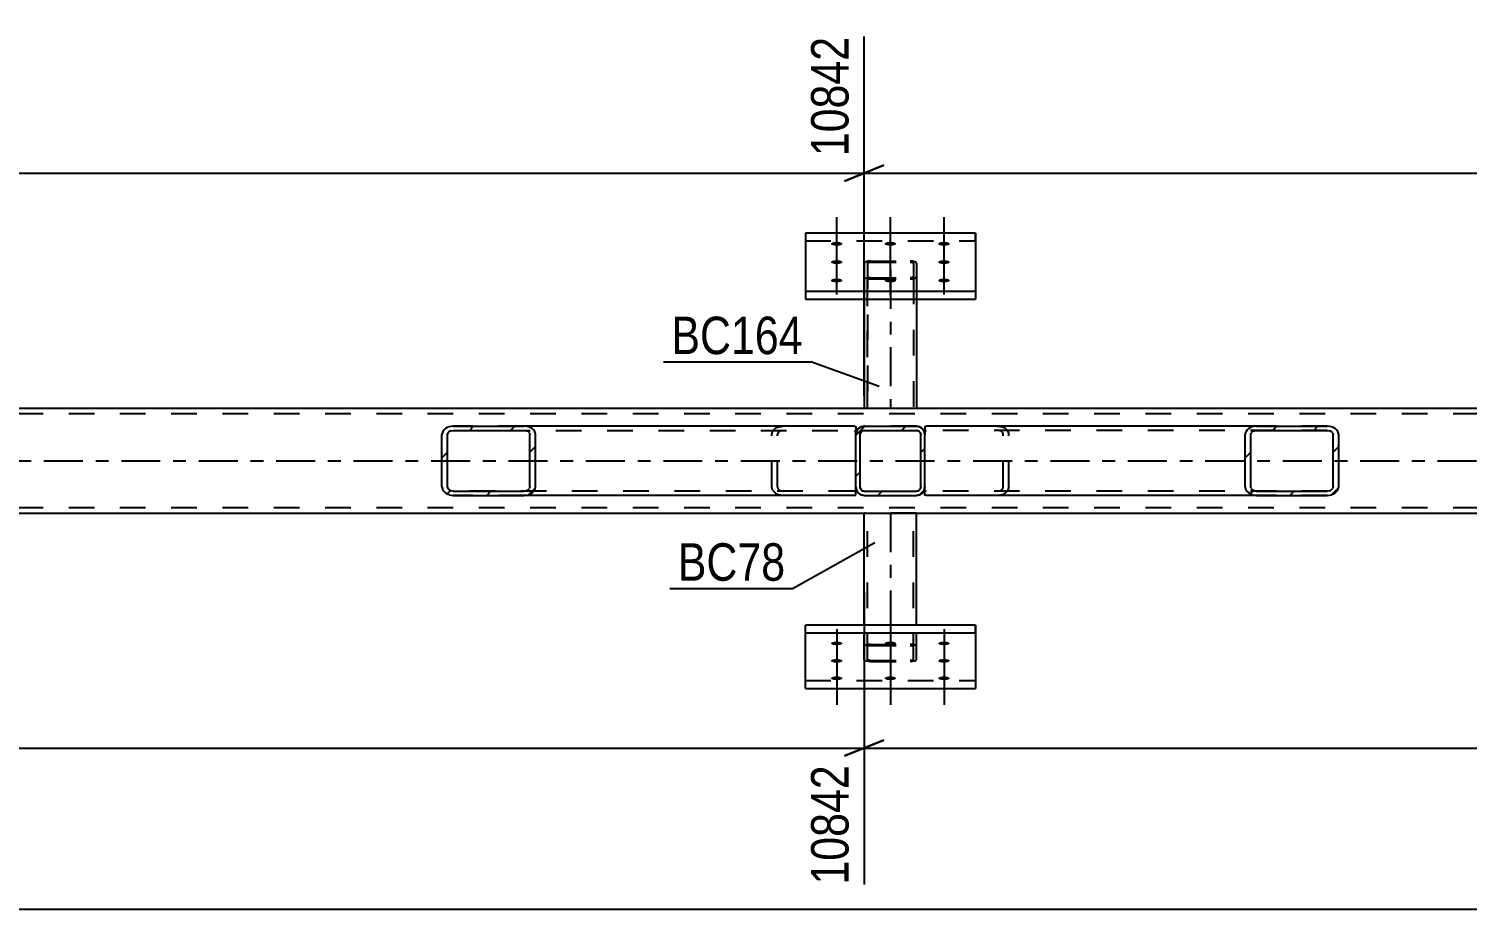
# Model space of a CAD drawing. Header units: millimetres. Extents: x 0 to 841, y 0 to 594.
# Drawn here: x 362.1 to 472, y 179.7 to 247 of the extents above; entities that cross this region are included whole.
import ezdxf

# ---------------------------------------------------------------- set-up
doc = ezdxf.new("R2010")
doc.units = ezdxf.units.MM
doc.linetypes.add('DXK_LINE_DOT2', pattern=[3.9198, 1.9599, -1.9599])
doc.linetypes.add('DXK_LINE_DOT3', pattern=[5.9187, 2.979, -0.9799, 0.9799, -0.9799])
doc.styles.add('Arial Narrow', font='ARIALN.TTF', dxfattribs={"height": 0.2})

# ---------------------------------------------------------------- blocks, each defined once
blk = doc.blocks.new('Part-761549663-2972 - 2948')
at = {"linetype": 'Continuous'}
h = blk.add_hatch(dxfattribs=at)
h.set_pattern_fill('', scale=0.7, style=0, pattern_type=0)
h.set_pattern_definition([(45, (430.1615, 211.3828), (-1.57154, 1.57154), [])])
h.paths.add_polyline_path([(429.92, 211.33), (430.16, 211.38), (430.37, 211.52), (430.51, 211.73), (430.56, 211.97), (430.56, 215.97), (430.51, 216.22), (430.37, 216.43), (430.16, 216.57), (429.92, 216.61), (425.92, 216.61), (425.67, 216.57), (425.46, 216.43), (425.33, 216.22), (425.28, 215.97), (425.28, 211.97), (425.33, 211.73), (425.46, 211.52), (425.67, 211.38), (425.92, 211.33)])
h.paths.add_polyline_path([(425.79, 211.68), (425.69, 211.75), (425.62, 211.85), (425.6, 211.97), (425.6, 215.97), (425.62, 216.1), (425.69, 216.2), (425.79, 216.27), (425.92, 216.29), (429.92, 216.29), (430.04, 216.27), (430.14, 216.2), (430.21, 216.1), (430.24, 215.97), (430.24, 211.97), (430.21, 211.85), (430.14, 211.75), (430.04, 211.68), (429.92, 211.65), (425.92, 211.65)])
at = {"color": 7, "linetype": 'DXK_LINE_DOT2'}
for p, q in [((425.28, 215.97), (425.33, 216.22)), ((425.28, 211.97), (425.28, 215.97)), ((425.62, 216.1), (425.6, 215.97)), ((425.6, 211.97), (425.6, 215.97)), ((425.67, 216.57), (425.92, 216.61)), ((425.92, 216.29), (425.79, 216.27)), ((429.92, 216.61), (425.92, 216.61)), ((425.92, 216.29), (429.92, 216.29)), ((429.92, 216.61), (429.92, 216.61)), ((429.92, 216.61), (430.16, 216.57)), ((430.04, 216.27), (429.92, 216.29)), ((430.24, 215.97), (430.21, 216.1)), ((430.24, 211.97), (430.24, 215.97)), ((430.51, 216.22), (430.56, 215.97)), ((430.56, 211.97), (430.56, 215.97)), ((425.33, 211.73), (425.28, 211.97)), ((425.6, 211.97), (425.62, 211.85)), ((425.92, 211.33), (425.67, 211.38)), ((425.79, 211.68), (425.92, 211.65)), ((425.92, 211.65), (429.92, 211.65)), ((425.92, 211.33), (429.92, 211.33)), ((429.92, 211.65), (430.04, 211.68)), ((430.16, 211.38), (429.92, 211.33)), ((430.21, 211.85), (430.24, 211.97)), ((430.56, 211.97), (430.51, 211.73))]:
    blk.add_line(p, q, dxfattribs=at)
at = {"color": 2, "linetype": 'Continuous'}
for p, q in [((425.33, 216.22), (425.28, 215.97)), ((425.28, 215.97), (425.28, 215.97)), ((425.28, 211.97), (425.28, 215.97)), ((425.6, 215.97), (425.62, 216.1)), ((425.6, 215.97), (425.6, 215.97)), ((425.6, 211.97), (425.6, 215.97)), ((425.92, 216.61), (425.67, 216.57)), ((425.79, 216.27), (425.92, 216.29)), ((425.92, 216.61), (425.92, 216.61)), ((425.92, 216.61), (429.92, 216.61)), ((425.92, 216.29), (425.92, 216.29)), ((425.92, 216.29), (429.92, 216.29)), ((429.92, 216.61), (429.92, 216.61)), ((430.16, 216.57), (429.92, 216.61)), ((429.92, 216.29), (429.92, 216.29)), ((429.92, 216.29), (430.04, 216.27)), ((430.21, 216.1), (430.24, 215.97)), ((430.24, 215.97), (430.24, 215.97)), ((430.24, 211.97), (430.24, 215.97)), ((430.56, 215.97), (430.51, 216.22)), ((430.56, 215.97), (430.56, 215.97)), ((430.56, 211.97), (430.56, 215.97)), ((425.28, 211.97), (425.28, 211.97)), ((425.28, 211.97), (425.33, 211.73)), ((425.6, 211.97), (425.6, 211.97)), ((425.62, 211.85), (425.6, 211.97)), ((425.67, 211.38), (425.92, 211.33)), ((425.92, 211.65), (425.79, 211.68)), ((425.92, 211.65), (425.92, 211.65)), ((425.92, 211.65), (429.92, 211.65)), ((425.92, 211.33), (425.92, 211.33)), ((425.92, 211.33), (429.92, 211.33)), ((430.04, 211.68), (429.92, 211.65)), ((429.92, 211.65), (429.92, 211.65)), ((429.92, 211.33), (430.16, 211.38)), ((429.92, 211.33), (429.92, 211.33)), ((430.24, 211.97), (430.21, 211.85)), ((430.24, 211.97), (430.24, 211.97)), ((430.51, 211.73), (430.56, 211.97)), ((430.56, 211.97), (430.56, 211.97))]:
    blk.add_line(p, q, dxfattribs=at)
at = {"color": 7, "linetype": 'DXK_LINE_DOT2'}
for centre, radius, start, end in [((425.92, 215.97), 0.64, 112.5, 157.5), ((425.92, 215.97), 0.32, 112.5, 157.5), ((429.92, 215.97), 0.32, 22.5, 67.5), ((429.92, 215.97), 0.64, 22.5, 67.5), ((425.92, 211.97), 0.64, 202.5, 247.5), ((425.92, 211.97), 0.32, 202.5, 247.5), ((429.92, 211.97), 0.32, 292.5, 337.5), ((429.92, 211.97), 0.64, 292.5, 337.5)]:
    blk.add_arc(centre, radius, start, end, dxfattribs=at)
at = {"color": 2, "linetype": 'Continuous'}
for centre, radius, start, end in [((425.92, 215.97), 0.64, 112.5, 157.5), ((425.92, 215.97), 0.32, 112.5, 157.5), ((429.92, 215.97), 0.32, 22.5, 67.5), ((429.92, 215.97), 0.64, 22.5, 67.5), ((425.92, 211.97), 0.64, 202.5, 247.5), ((425.92, 211.97), 0.32, 202.5, 247.5), ((429.92, 211.97), 0.32, 292.5, 337.5), ((429.92, 211.97), 0.64, 292.5, 337.5)]:
    blk.add_arc(centre, radius, start, end, dxfattribs=at)
blk = doc.blocks.new('Part-761549663-2970 - 2948')
at = {"color": 2, "linetype": 'Continuous'}
for p, q in [((555.22, 217.97), (67.28, 217.97)), ((67.28, 209.97), (555.22, 209.97))]:
    blk.add_line(p, q, dxfattribs=at)
at = {"color": 7, "linetype": 'DXK_LINE_DOT2'}
for p, q in [((555.22, 217.57), (67.28, 217.57)), ((555.22, 210.37), (67.28, 210.37))]:
    blk.add_line(p, q, dxfattribs=at)
at = {"color": 7, "linetype": 'DXK_LINE_DOT3'}
blk.add_line((67.28, 213.97), (555.22, 213.97), dxfattribs=at)
blk = doc.blocks.new('Bolt-761549663-3035 - 2948')
at = {"linetype": 'Continuous'}
for points in [[(423.82, 200.15), (423.91, 200.15), (423.99, 200.14), (424.07, 200.12), (424.14, 200.1), (424.2, 200.08), (424.23, 200.05), (424.25, 200.02), (424.25, 199.99), (424.23, 199.96), (424.2, 199.94), (424.14, 199.91), (424.07, 199.89), (423.99, 199.88), (423.91, 199.87), (423.82, 199.86), (423.72, 199.87), (423.64, 199.88), (423.56, 199.89), (423.49, 199.91), (423.43, 199.94), (423.4, 199.96), (423.38, 199.99), (423.38, 200.02), (423.4, 200.05), (423.43, 200.08), (423.49, 200.1), (423.56, 200.12), (423.64, 200.14), (423.72, 200.15)], [(427.92, 200.15), (428.01, 200.15), (428.09, 200.14), (428.17, 200.12), (428.24, 200.1), (428.3, 200.08), (428.33, 200.05), (428.35, 200.02), (428.35, 199.99), (428.33, 199.96), (428.3, 199.94), (428.24, 199.91), (428.17, 199.89), (428.09, 199.88), (428.01, 199.87), (427.92, 199.86), (427.82, 199.87), (427.74, 199.88), (427.66, 199.89), (427.59, 199.91), (427.53, 199.94), (427.5, 199.96), (427.48, 199.99), (427.48, 200.02), (427.5, 200.05), (427.53, 200.08), (427.59, 200.1), (427.66, 200.12), (427.74, 200.14), (427.82, 200.15)], [(432.02, 200.15), (432.11, 200.15), (432.19, 200.14), (432.27, 200.12), (432.34, 200.1), (432.4, 200.08), (432.43, 200.05), (432.45, 200.02), (432.45, 199.99), (432.43, 199.96), (432.4, 199.94), (432.34, 199.91), (432.27, 199.89), (432.19, 199.88), (432.11, 199.87), (432.02, 199.86), (431.92, 199.87), (431.84, 199.88), (431.76, 199.89), (431.69, 199.91), (431.63, 199.94), (431.6, 199.96), (431.58, 199.99), (431.58, 200.02), (431.6, 200.05), (431.63, 200.08), (431.69, 200.1), (431.76, 200.12), (431.84, 200.14), (431.92, 200.15)], [(423.82, 198.82), (423.91, 198.81), (423.99, 198.8), (424.07, 198.79), (424.14, 198.77), (424.2, 198.75), (424.23, 198.72), (424.25, 198.69), (424.25, 198.66), (424.23, 198.63), (424.2, 198.6), (424.14, 198.58), (424.07, 198.56), (423.99, 198.54), (423.91, 198.53), (423.82, 198.53), (423.72, 198.53), (423.64, 198.54), (423.56, 198.56), (423.49, 198.58), (423.43, 198.6), (423.4, 198.63), (423.38, 198.66), (423.38, 198.69), (423.4, 198.72), (423.43, 198.75), (423.49, 198.77), (423.56, 198.79), (423.64, 198.8), (423.72, 198.81)], [(432.02, 198.82), (432.11, 198.81), (432.19, 198.8), (432.27, 198.79), (432.34, 198.77), (432.4, 198.75), (432.43, 198.72), (432.45, 198.69), (432.45, 198.66), (432.43, 198.63), (432.4, 198.6), (432.34, 198.58), (432.27, 198.56), (432.19, 198.54), (432.11, 198.53), (432.02, 198.53), (431.92, 198.53), (431.84, 198.54), (431.76, 198.56), (431.69, 198.58), (431.63, 198.6), (431.6, 198.63), (431.58, 198.66), (431.58, 198.69), (431.6, 198.72), (431.63, 198.75), (431.69, 198.77), (431.76, 198.79), (431.84, 198.8), (431.92, 198.81)], [(423.82, 197.48), (423.91, 197.48), (423.99, 197.47), (424.07, 197.45), (424.14, 197.43), (424.2, 197.41), (424.23, 197.38), (424.25, 197.35), (424.25, 197.32), (424.23, 197.29), (424.2, 197.27), (424.14, 197.24), (424.07, 197.22), (423.99, 197.21), (423.91, 197.2), (423.82, 197.2), (423.72, 197.2), (423.64, 197.21), (423.56, 197.22), (423.49, 197.24), (423.43, 197.27), (423.4, 197.29), (423.38, 197.32), (423.38, 197.35), (423.4, 197.38), (423.43, 197.41), (423.49, 197.43), (423.56, 197.45), (423.64, 197.47), (423.72, 197.48)], [(427.92, 197.48), (428.01, 197.48), (428.09, 197.47), (428.17, 197.45), (428.24, 197.43), (428.3, 197.41), (428.33, 197.38), (428.35, 197.35), (428.35, 197.32), (428.33, 197.29), (428.3, 197.27), (428.24, 197.24), (428.17, 197.22), (428.09, 197.21), (428.01, 197.2), (427.92, 197.2), (427.82, 197.2), (427.74, 197.21), (427.66, 197.22), (427.59, 197.24), (427.53, 197.27), (427.5, 197.29), (427.48, 197.32), (427.48, 197.35), (427.5, 197.38), (427.53, 197.41), (427.59, 197.43), (427.66, 197.45), (427.74, 197.47), (427.82, 197.48)], [(432.02, 197.48), (432.11, 197.48), (432.19, 197.47), (432.27, 197.45), (432.34, 197.43), (432.4, 197.41), (432.43, 197.38), (432.45, 197.35), (432.45, 197.32), (432.43, 197.29), (432.4, 197.27), (432.34, 197.24), (432.27, 197.22), (432.19, 197.21), (432.11, 197.2), (432.02, 197.2), (431.92, 197.2), (431.84, 197.21), (431.76, 197.22), (431.69, 197.24), (431.63, 197.27), (431.6, 197.29), (431.58, 197.32), (431.58, 197.35), (431.6, 197.38), (431.63, 197.41), (431.69, 197.43), (431.76, 197.45), (431.84, 197.47), (431.92, 197.48)]]:
    blk.add_hatch(color=1, dxfattribs=at).paths.add_polyline_path(points)
at = {"color": 1, "linetype": 'Continuous'}
for p, q in [((423.82, 201.1), (423.82, 197.97)), ((427.92, 201.1), (427.92, 197.97)), ((432.02, 201.1), (432.02, 197.97)), ((423.82, 199.77), (423.82, 196.63)), ((432.02, 199.77), (432.02, 196.63)), ((423.82, 198.44), (423.82, 195.3)), ((427.92, 198.44), (427.92, 195.3)), ((432.02, 198.44), (432.02, 195.3))]:
    blk.add_line(p, q, dxfattribs=at)
blk = doc.blocks.new('Part-761549663-2981 - 2948')
at = {"color": 2, "linetype": 'Continuous'}
for p, q in [((434.42, 201.39), (421.42, 201.39)), ((421.42, 200.79), (421.42, 201.39)), ((434.42, 201.39), (434.42, 200.79)), ((434.42, 200.79), (421.42, 200.79)), ((421.42, 196.56), (421.42, 200.79)), ((434.42, 200.79), (434.42, 196.56)), ((421.42, 196.56), (434.42, 196.56))]:
    blk.add_line(p, q, dxfattribs=at)
at = {"color": 7, "linetype": 'DXK_LINE_DOT2'}
for p, q in [((421.42, 200.79), (421.42, 201.39)), ((434.42, 200.79), (434.42, 201.39)), ((421.42, 197.16), (434.42, 197.16))]:
    blk.add_line(p, q, dxfattribs=at)
blk = doc.blocks.new('Part-761549663-2986 - 2948')
at = {"color": 7, "linetype": 'DXK_LINE_DOT2'}
for p, q in [((425.95, 229.15), (425.92, 229.09)), ((425.92, 229.09), (425.92, 226.34)), ((426.06, 229.2), (425.95, 229.15)), ((426.21, 229.24), (426.06, 229.2)), ((426.16, 229.09), (426.17, 229.12)), ((426.16, 229.09), (426.16, 217.97)), ((426.17, 229.12), (426.23, 229.14)), ((426.4, 229.25), (426.21, 229.24)), ((426.23, 229.14), (426.3, 229.16)), ((426.3, 229.16), (426.4, 229.17)), ((426.4, 229.25), (429.44, 229.25)), ((426.4, 229.17), (429.44, 229.17)), ((429.62, 229.24), (429.44, 229.25)), ((429.44, 229.17), (429.53, 229.16)), ((429.53, 229.16), (429.61, 229.14)), ((429.61, 229.14), (429.66, 229.12)), ((429.78, 229.2), (429.62, 229.24)), ((429.66, 229.12), (429.68, 229.09)), ((429.68, 229.09), (429.68, 227.91)), ((429.88, 229.15), (429.78, 229.2)), ((429.92, 229.09), (429.88, 229.15)), ((429.92, 229.09), (429.92, 228.05)), ((425.92, 228.05), (425.92, 226.34)), ((425.92, 228.05), (425.95, 227.98)), ((425.95, 227.98), (426.06, 227.93)), ((426.06, 227.93), (426.21, 227.89)), ((426.17, 228.02), (426.16, 228.05)), ((426.16, 217.97), (426.16, 227.91)), ((426.23, 227.99), (426.17, 228.02)), ((426.21, 227.89), (426.4, 227.88)), ((426.3, 227.97), (426.23, 227.99)), ((426.4, 227.96), (426.3, 227.97)), ((426.4, 227.96), (429.44, 227.96)), ((426.4, 227.88), (429.44, 227.88)), ((429.53, 227.97), (429.44, 227.96)), ((429.44, 227.88), (429.62, 227.89)), ((429.61, 227.99), (429.53, 227.97)), ((429.66, 228.02), (429.61, 227.99)), ((429.62, 227.89), (429.78, 227.93)), ((429.68, 228.05), (429.66, 228.02)), ((429.68, 227.91), (429.68, 217.97)), ((429.78, 227.93), (429.88, 227.98)), ((429.88, 227.98), (429.92, 228.05)), ((429.92, 228.05), (429.92, 226.34)), ((429.92, 217.97), (425.92, 217.97))]:
    blk.add_line(p, q, dxfattribs=at)
at = {"color": 7, "linetype": 'DXK_LINE_DOT3'}
blk.add_line((427.92, 228.57), (427.92, 217.97), dxfattribs=at)
at = {"color": 2, "linetype": 'Continuous'}
for p, q in [((425.92, 226.34), (425.92, 217.97)), ((429.92, 226.34), (429.92, 217.97))]:
    blk.add_line(p, q, dxfattribs=at)
blk = doc.blocks.new('Part-761549663-3092 - 2948')
at = {"color": 2, "linetype": 'Continuous'}
for p, q in [((434.42, 231.39), (421.42, 231.39)), ((421.42, 231.39), (421.42, 226.34)), ((434.42, 231.39), (434.42, 226.34)), ((421.42, 226.94), (434.42, 226.94)), ((421.42, 226.34), (434.42, 226.34))]:
    blk.add_line(p, q, dxfattribs=at)
at = {"color": 7, "linetype": 'DXK_LINE_DOT2'}
for p, q in [((421.42, 231.39), (421.42, 230.79)), ((434.42, 230.79), (434.42, 231.39)), ((421.42, 230.79), (434.42, 230.79))]:
    blk.add_line(p, q, dxfattribs=at)
blk = doc.blocks.new('Part-761549663-3074 - 2948')
at = {"linetype": 'Continuous'}
h = blk.add_hatch(dxfattribs=at)
h.set_pattern_fill('', scale=0.7, style=0, pattern_type=0)
h.set_pattern_definition([(45, (400.2601, 211.3828), (-1.57154, 1.57154), [])])
h.paths.add_polyline_path([(399.93, 211.33), (400.26, 211.38), (400.54, 211.52), (400.73, 211.73), (400.8, 211.97), (400.8, 215.97), (400.73, 216.22), (400.54, 216.43), (400.26, 216.57), (399.93, 216.61), (394.51, 216.61), (394.18, 216.57), (393.9, 216.43), (393.71, 216.22), (393.64, 215.97), (393.64, 211.97), (393.71, 211.73), (393.9, 211.52), (394.18, 211.38), (394.51, 211.33)])
h.paths.add_polyline_path([(394.34, 211.68), (394.2, 211.75), (394.11, 211.85), (394.07, 211.97), (394.07, 215.97), (394.11, 216.1), (394.2, 216.2), (394.34, 216.27), (394.51, 216.29), (399.93, 216.29), (400.09, 216.27), (400.23, 216.2), (400.33, 216.1), (400.36, 215.97), (400.36, 211.97), (400.33, 211.85), (400.23, 211.75), (400.09, 211.68), (399.93, 211.65), (394.51, 211.65)])
at = {"color": 2, "linetype": 'Continuous'}
for p, q in [((393.71, 216.22), (393.64, 215.97)), ((393.64, 211.97), (393.64, 215.97)), ((394.07, 215.97), (394.11, 216.1)), ((394.07, 211.97), (394.07, 215.97)), ((394.51, 216.61), (394.18, 216.57)), ((394.34, 216.27), (394.51, 216.29)), ((394.51, 216.61), (399.93, 216.61)), ((394.51, 216.29), (399.93, 216.29)), ((425.14, 216.61), (399.93, 216.61)), ((400.26, 216.57), (399.93, 216.61)), ((399.93, 216.29), (400.09, 216.27)), ((400.33, 216.1), (400.36, 215.97)), ((400.36, 211.97), (400.36, 215.97)), ((400.8, 215.97), (400.73, 216.22)), ((400.8, 211.97), (400.8, 215.97)), ((425.14, 216.61), (425.28, 216.59)), ((425.28, 216.59), (425.28, 216.57)), ((425.28, 216.57), (425.28, 216.43)), ((425.28, 216.43), (425.28, 215.97)), ((393.64, 211.97), (393.71, 211.73)), ((394.11, 211.85), (394.07, 211.97)), ((394.18, 211.38), (394.51, 211.33)), ((394.51, 211.65), (394.34, 211.68)), ((394.51, 211.65), (399.93, 211.65)), ((394.51, 211.33), (399.93, 211.33)), ((400.09, 211.68), (399.93, 211.65)), ((399.93, 211.33), (400.26, 211.38)), ((425.14, 211.33), (399.93, 211.33)), ((400.36, 211.97), (400.33, 211.85)), ((400.73, 211.73), (400.8, 211.97)), ((425.14, 211.33), (425.28, 211.35)), ((425.28, 211.35), (425.28, 211.97))]:
    blk.add_line(p, q, dxfattribs=at)
at = {"color": 7, "linetype": 'DXK_LINE_DOT2'}
for p, q in [((399.93, 216.61), (394.51, 216.61)), ((394.51, 216.29), (425.14, 216.29)), ((418.85, 215.97), (418.92, 216.22)), ((418.85, 211.97), (418.85, 215.97)), ((419.32, 216.1), (419.29, 215.97)), ((419.29, 211.97), (419.29, 215.97)), ((419.39, 216.57), (419.72, 216.61)), ((419.72, 216.29), (419.55, 216.27)), ((425.14, 216.29), (425.28, 216.27)), ((425.28, 216.59), (425.28, 216.59)), ((425.28, 216.43), (425.28, 216.27)), ((425.28, 211.97), (425.28, 216.22)), ((425.14, 211.65), (394.51, 211.65)), ((399.93, 211.33), (394.51, 211.33)), ((418.92, 211.73), (418.85, 211.97)), ((419.29, 211.97), (419.32, 211.85)), ((419.72, 211.33), (419.39, 211.38)), ((419.55, 211.68), (419.72, 211.65)), ((425.14, 211.65), (425.28, 211.67))]:
    blk.add_line(p, q, dxfattribs=at)
at = {"color": 2, "linetype": 'Continuous'}
for centre, radius, start, end in [((394.38, 215.8), 0.792, 104.8339, 148.022), ((394.44, 215.89), 0.396, 104.8339, 148.022), ((399.99, 215.89), 0.396, 31.978, 75.1661), ((400.06, 215.8), 0.792, 31.978, 75.1661), ((394.38, 212.15), 0.792, 211.978, 255.1661), ((394.44, 212.06), 0.396, 211.978, 255.1661), ((399.99, 212.06), 0.396, 284.8339, 328.022), ((400.06, 212.15), 0.792, 284.8339, 328.022)]:
    blk.add_arc(centre, radius, start, end, dxfattribs=at)
at = {"color": 7, "linetype": 'DXK_LINE_DOT2'}
for centre, radius, start, end in [((419.59, 215.8), 0.792, 104.8339, 148.022), ((419.66, 215.89), 0.396, 104.8339, 148.022), ((419.59, 212.15), 0.792, 211.978, 255.1661), ((419.66, 212.06), 0.396, 211.978, 255.1661)]:
    blk.add_arc(centre, radius, start, end, dxfattribs=at)
blk = doc.blocks.new('Part-761549663-3081 - 2948')
at = {"color": 2, "linetype": 'Continuous'}
for p, q in [((425.92, 201.39), (425.92, 209.97)), ((429.92, 201.39), (429.92, 209.97))]:
    blk.add_line(p, q, dxfattribs=at)
at = {"color": 7, "linetype": 'DXK_LINE_DOT2'}
for p, q in [((429.92, 209.97), (425.92, 209.97)), ((426.16, 198.78), (426.16, 209.97)), ((429.68, 198.78), (429.68, 209.97)), ((425.92, 198.78), (425.92, 201.39)), ((429.92, 198.78), (429.92, 201.39)), ((425.95, 199.83), (425.92, 199.77)), ((426.06, 199.88), (425.95, 199.83)), ((426.21, 199.92), (426.06, 199.88)), ((426.16, 199.77), (426.17, 199.8)), ((426.17, 199.8), (426.23, 199.83)), ((426.4, 199.93), (426.21, 199.92)), ((426.23, 199.83), (426.3, 199.85)), ((426.3, 199.85), (426.4, 199.85)), ((426.4, 199.93), (429.44, 199.93)), ((426.4, 199.85), (429.44, 199.85)), ((429.62, 199.92), (429.44, 199.93)), ((429.44, 199.85), (429.53, 199.85)), ((429.53, 199.85), (429.61, 199.83)), ((429.61, 199.83), (429.66, 199.8)), ((429.78, 199.88), (429.62, 199.92)), ((429.66, 199.8), (429.68, 199.77)), ((429.88, 199.83), (429.78, 199.88)), ((429.92, 199.77), (429.88, 199.83)), ((425.92, 198.78), (425.95, 198.72)), ((425.95, 198.72), (426.06, 198.67)), ((426.06, 198.67), (426.21, 198.64)), ((426.17, 198.75), (426.16, 198.78)), ((426.23, 198.73), (426.17, 198.75)), ((426.21, 198.64), (426.4, 198.63)), ((426.3, 198.71), (426.23, 198.73)), ((426.4, 198.71), (426.3, 198.71)), ((426.4, 198.71), (429.44, 198.71)), ((426.4, 198.63), (429.44, 198.63)), ((429.53, 198.71), (429.44, 198.71)), ((429.44, 198.63), (429.62, 198.64)), ((429.61, 198.73), (429.53, 198.71)), ((429.66, 198.75), (429.61, 198.73)), ((429.62, 198.64), (429.78, 198.67)), ((429.68, 198.78), (429.66, 198.75)), ((429.78, 198.67), (429.88, 198.72)), ((429.88, 198.72), (429.92, 198.78))]:
    blk.add_line(p, q, dxfattribs=at)
at = {"color": 7, "linetype": 'DXK_LINE_DOT3'}
blk.add_line((427.92, 209.97), (427.92, 199.28), dxfattribs=at)
blk = doc.blocks.new('Bolt-761549663-3032 - 2948')
at = {"linetype": 'Continuous'}
for points in [[(423.82, 230.42), (423.72, 230.42), (423.64, 230.43), (423.56, 230.45), (423.49, 230.47), (423.43, 230.49), (423.4, 230.52), (423.38, 230.55), (423.38, 230.59), (423.4, 230.62), (423.43, 230.65), (423.49, 230.67), (423.56, 230.69), (423.64, 230.71), (423.72, 230.72), (423.82, 230.72), (423.91, 230.72), (423.99, 230.71), (424.07, 230.69), (424.14, 230.67), (424.2, 230.65), (424.23, 230.62), (424.25, 230.59), (424.25, 230.55), (424.23, 230.52), (424.2, 230.49), (424.14, 230.47), (424.07, 230.45), (423.99, 230.43), (423.91, 230.42)], [(427.92, 230.42), (427.82, 230.42), (427.74, 230.43), (427.66, 230.45), (427.59, 230.47), (427.53, 230.49), (427.5, 230.52), (427.48, 230.55), (427.48, 230.59), (427.5, 230.62), (427.53, 230.65), (427.59, 230.67), (427.66, 230.69), (427.74, 230.71), (427.82, 230.72), (427.92, 230.72), (428.01, 230.72), (428.09, 230.71), (428.17, 230.69), (428.24, 230.67), (428.3, 230.65), (428.33, 230.62), (428.35, 230.59), (428.35, 230.55), (428.33, 230.52), (428.3, 230.49), (428.24, 230.47), (428.17, 230.45), (428.09, 230.43), (428.01, 230.42)], [(432.02, 230.42), (431.92, 230.42), (431.84, 230.43), (431.76, 230.45), (431.69, 230.47), (431.63, 230.49), (431.6, 230.52), (431.58, 230.55), (431.58, 230.59), (431.6, 230.62), (431.63, 230.65), (431.69, 230.67), (431.76, 230.69), (431.84, 230.71), (431.92, 230.72), (432.02, 230.72), (432.11, 230.72), (432.19, 230.71), (432.27, 230.69), (432.34, 230.67), (432.4, 230.65), (432.43, 230.62), (432.45, 230.59), (432.45, 230.55), (432.43, 230.52), (432.4, 230.49), (432.34, 230.47), (432.27, 230.45), (432.19, 230.43), (432.11, 230.42)], [(423.82, 229.02), (423.72, 229.02), (423.64, 229.03), (423.56, 229.05), (423.49, 229.07), (423.43, 229.09), (423.4, 229.12), (423.38, 229.15), (423.38, 229.18), (423.4, 229.21), (423.43, 229.24), (423.49, 229.27), (423.56, 229.29), (423.64, 229.31), (423.72, 229.31), (423.82, 229.32), (423.91, 229.31), (423.99, 229.31), (424.07, 229.29), (424.14, 229.27), (424.2, 229.24), (424.23, 229.21), (424.25, 229.18), (424.25, 229.15), (424.23, 229.12), (424.2, 229.09), (424.14, 229.07), (424.07, 229.05), (423.99, 229.03), (423.91, 229.02)], [(432.02, 229.02), (431.92, 229.02), (431.84, 229.03), (431.76, 229.05), (431.69, 229.07), (431.63, 229.09), (431.6, 229.12), (431.58, 229.15), (431.58, 229.18), (431.6, 229.21), (431.63, 229.24), (431.69, 229.27), (431.76, 229.29), (431.84, 229.31), (431.92, 229.31), (432.02, 229.32), (432.11, 229.31), (432.19, 229.31), (432.27, 229.29), (432.34, 229.27), (432.4, 229.24), (432.43, 229.21), (432.45, 229.18), (432.45, 229.15), (432.43, 229.12), (432.4, 229.09), (432.34, 229.07), (432.27, 229.05), (432.19, 229.03), (432.11, 229.02)], [(423.82, 227.61), (423.72, 227.62), (423.64, 227.63), (423.56, 227.64), (423.49, 227.66), (423.43, 227.69), (423.4, 227.72), (423.38, 227.75), (423.38, 227.78), (423.4, 227.81), (423.43, 227.84), (423.49, 227.87), (423.56, 227.89), (423.64, 227.9), (423.72, 227.91), (423.82, 227.92), (423.91, 227.91), (423.99, 227.9), (424.07, 227.89), (424.14, 227.87), (424.2, 227.84), (424.23, 227.81), (424.25, 227.78), (424.25, 227.75), (424.23, 227.72), (424.2, 227.69), (424.14, 227.66), (424.07, 227.64), (423.99, 227.63), (423.91, 227.62)], [(427.92, 227.61), (427.82, 227.62), (427.74, 227.63), (427.66, 227.64), (427.59, 227.66), (427.53, 227.69), (427.5, 227.72), (427.48, 227.75), (427.48, 227.78), (427.5, 227.81), (427.53, 227.84), (427.59, 227.87), (427.66, 227.89), (427.74, 227.9), (427.82, 227.91), (427.92, 227.92), (428.01, 227.91), (428.09, 227.9), (428.17, 227.89), (428.24, 227.87), (428.3, 227.84), (428.33, 227.81), (428.35, 227.78), (428.35, 227.75), (428.33, 227.72), (428.3, 227.69), (428.24, 227.66), (428.17, 227.64), (428.09, 227.63), (428.01, 227.62)], [(432.02, 227.61), (431.92, 227.62), (431.84, 227.63), (431.76, 227.64), (431.69, 227.66), (431.63, 227.69), (431.6, 227.72), (431.58, 227.75), (431.58, 227.78), (431.6, 227.81), (431.63, 227.84), (431.69, 227.87), (431.76, 227.89), (431.84, 227.9), (431.92, 227.91), (432.02, 227.92), (432.11, 227.91), (432.19, 227.9), (432.27, 227.89), (432.34, 227.87), (432.4, 227.84), (432.43, 227.81), (432.45, 227.78), (432.45, 227.75), (432.43, 227.72), (432.4, 227.69), (432.34, 227.66), (432.27, 227.64), (432.19, 227.63), (432.11, 227.62)]]:
    blk.add_hatch(color=1, dxfattribs=at).paths.add_polyline_path(points)
at = {"color": 1, "linetype": 'Continuous'}
for p, q in [((423.82, 229.48), (423.82, 232.6)), ((427.92, 229.48), (427.92, 232.6)), ((432.02, 229.48), (432.02, 232.6)), ((423.82, 228.08), (423.82, 231.2)), ((432.02, 228.08), (432.02, 231.2)), ((423.82, 226.68), (423.82, 229.8)), ((427.92, 226.68), (427.92, 229.8)), ((432.02, 226.68), (432.02, 229.8))]:
    blk.add_line(p, q, dxfattribs=at)
blk = doc.blocks.new('Part-761549663-3043 - 2948')
at = {"linetype": 'Continuous'}
h = blk.add_hatch(dxfattribs=at)
h.set_pattern_fill('', scale=0.7, style=0, pattern_type=0)
h.set_pattern_definition([(45, (461.6566, 211.3828), (-1.57154, 1.57154), [])])
h.paths.add_polyline_path([(461.32, 211.33), (461.66, 211.38), (461.94, 211.52), (462.13, 211.73), (462.19, 211.97), (462.19, 215.97), (462.13, 216.22), (461.94, 216.43), (461.66, 216.57), (461.32, 216.61), (455.9, 216.61), (455.57, 216.57), (455.29, 216.43), (455.1, 216.22), (455.04, 215.97), (455.04, 211.97), (455.1, 211.73), (455.29, 211.52), (455.57, 211.38), (455.9, 211.33)])
h.paths.add_polyline_path([(455.74, 211.68), (455.6, 211.75), (455.5, 211.85), (455.47, 211.97), (455.47, 215.97), (455.5, 216.1), (455.6, 216.2), (455.74, 216.27), (455.9, 216.29), (461.32, 216.29), (461.49, 216.27), (461.63, 216.2), (461.73, 216.1), (461.76, 215.97), (461.76, 211.97), (461.73, 211.85), (461.63, 211.75), (461.49, 211.68), (461.32, 211.65), (455.9, 211.65)])
at = {"color": 2, "linetype": 'Continuous'}
for p, q in [((430.56, 216.59), (430.69, 216.61)), ((430.56, 216.59), (430.56, 215.97)), ((455.9, 216.61), (430.69, 216.61)), ((455.1, 216.22), (455.04, 215.97)), ((455.04, 211.97), (455.04, 215.97)), ((455.47, 215.97), (455.5, 216.1)), ((455.47, 211.97), (455.47, 215.97)), ((455.9, 216.61), (455.57, 216.57)), ((455.74, 216.27), (455.9, 216.29)), ((455.9, 216.61), (461.32, 216.61)), ((455.9, 216.29), (461.32, 216.29)), ((461.66, 216.57), (461.32, 216.61)), ((461.32, 216.29), (461.49, 216.27)), ((461.73, 216.1), (461.76, 215.97)), ((461.76, 211.97), (461.76, 215.97)), ((462.19, 215.97), (462.13, 216.22)), ((462.19, 211.97), (462.19, 215.97)), ((430.56, 211.52), (430.56, 211.97)), ((430.56, 211.38), (430.56, 211.52)), ((430.56, 211.35), (430.56, 211.38)), ((430.69, 211.33), (430.56, 211.35)), ((455.9, 211.33), (430.69, 211.33)), ((455.04, 211.97), (455.1, 211.73)), ((455.5, 211.85), (455.47, 211.97)), ((455.57, 211.38), (455.9, 211.33)), ((455.9, 211.65), (455.74, 211.68)), ((455.9, 211.65), (461.32, 211.65)), ((455.9, 211.33), (461.32, 211.33)), ((461.49, 211.68), (461.32, 211.65)), ((461.32, 211.33), (461.66, 211.38)), ((461.76, 211.97), (461.73, 211.85)), ((462.13, 211.73), (462.19, 211.97))]:
    blk.add_line(p, q, dxfattribs=at)
at = {"color": 7, "linetype": 'DXK_LINE_DOT2'}
for p, q in [((430.56, 216.27), (430.69, 216.29)), ((430.56, 211.73), (430.56, 215.97)), ((461.32, 216.29), (430.69, 216.29)), ((436.11, 216.61), (436.44, 216.57)), ((436.28, 216.27), (436.11, 216.29)), ((436.55, 215.97), (436.51, 216.1)), ((436.55, 211.97), (436.55, 215.97)), ((436.91, 216.22), (436.98, 215.97)), ((436.98, 211.97), (436.98, 215.97)), ((461.32, 216.61), (455.9, 216.61)), ((430.69, 211.65), (430.56, 211.67)), ((430.56, 211.52), (430.56, 211.67)), ((461.32, 211.65), (430.69, 211.65)), ((436.11, 211.65), (436.28, 211.68)), ((436.44, 211.38), (436.11, 211.33)), ((436.51, 211.85), (436.55, 211.97)), ((436.98, 211.97), (436.91, 211.73)), ((461.32, 211.33), (455.9, 211.33))]:
    blk.add_line(p, q, dxfattribs=at)
for centre, radius, start, end in [((436.18, 215.89), 0.396, 31.9779, 75.1661), ((436.24, 215.8), 0.792, 31.9779, 75.1661), ((436.18, 212.06), 0.396, 284.8339, 328.0221), ((436.24, 212.15), 0.792, 284.8339, 328.0221)]:
    blk.add_arc(centre, radius, start, end, dxfattribs=at)
at = {"color": 2, "linetype": 'Continuous'}
for centre, radius, start, end in [((455.78, 215.8), 0.792, 104.8339, 148.0221), ((455.84, 215.89), 0.396, 104.8339, 148.0221), ((461.39, 215.89), 0.396, 31.9779, 75.1661), ((461.45, 215.8), 0.792, 31.9779, 75.1661), ((455.78, 212.15), 0.792, 211.9779, 255.1661), ((455.84, 212.06), 0.396, 211.9779, 255.1661), ((461.39, 212.06), 0.396, 284.8339, 328.0221), ((461.45, 212.15), 0.792, 284.8339, 328.0221)]:
    blk.add_arc(centre, radius, start, end, dxfattribs=at)
blk = doc.blocks.new('StraightDimension-761549663-3184 - 2948')
at = {"color": 7, "linetype": 'Continuous'}
for p, q in [((425.92, 218.97), (425.92, 246.41)), ((424.42, 235.37), (427.42, 236.57)), ((192.58, 235.97), (425.92, 235.97))]:
    blk.add_line(p, q, dxfattribs=at)
at = {"color": 0, "linetype": 'Continuous'}
blk.add_wipeout([(425.32, 247.01), (421.12, 247.01), (421.12, 236.67), (425.32, 236.67)], dxfattribs=at)
at = {"color": 3, "linetype": 'Continuous', "style": 'Arial Narrow'}
blk.add_text('10842', height=2.863, rotation=90.0002, dxfattribs=at).set_placement((424.72, 237.27))
blk = doc.blocks.new('StraightDimension-761549663-3190 - 2948')
at = {"color": 7, "linetype": 'Continuous'}
for p, q in [((425.92, 218.97), (425.92, 246.41)), ((568.12, 218.97), (568.12, 246.41)), ((427.42, 236.57), (424.42, 235.37)), ((566.62, 235.37), (569.62, 236.57)), ((425.92, 235.97), (568.12, 235.97))]:
    blk.add_line(p, q, dxfattribs=at)
at = {"color": 0}
blk.add_wipeout([(501.28, 236.72), (501.28, 240.92), (492.76, 240.92), (492.76, 236.72)], dxfattribs=at)
at = {"color": 3, "style": 'Arial Narrow'}
blk.add_text('5108', height=2.863, dxfattribs=at).set_placement((493.36, 237.32))
at = {"color": 0, "linetype": 'Continuous'}
blk.add_wipeout([(567.52, 247.01), (563.32, 247.01), (563.32, 236.67), (567.52, 236.67)], dxfattribs=at)
at = {"color": 3, "linetype": 'Continuous', "style": 'Arial Narrow'}
blk.add_text('15950', height=2.863, rotation=90.0002, dxfattribs=at).set_placement((566.92, 237.27))
blk = doc.blocks.new('StraightDimension-761549663-3219 - 2948')
at = {"color": 7, "linetype": 'Continuous'}
blk.add_line((54.38, 179.67), (568.12, 179.67), dxfattribs=at)
blk = doc.blocks.new('StraightDimension-761549663-12232 - 2948')
at = {"color": 7, "linetype": 'Continuous'}
for p, q in [((568.12, 208.94), (568.12, 181.56)), ((425.92, 203.95), (425.92, 181.56)), ((427.42, 192.6), (424.42, 191.4)), ((566.62, 191.4), (569.62, 192.6)), ((425.92, 192), (568.12, 192))]:
    blk.add_line(p, q, dxfattribs=at)
at = {"color": 0}
blk.add_wipeout([(501.28, 192.75), (501.28, 196.95), (492.76, 196.95), (492.76, 192.75)], dxfattribs=at)
at = {"color": 3, "style": 'Arial Narrow'}
blk.add_text('5108', height=2.863, dxfattribs=at).set_placement((493.36, 193.35))
at = {"color": 0, "linetype": 'Continuous'}
blk.add_wipeout([(567.52, 191.3), (563.32, 191.3), (563.32, 180.96), (567.52, 180.96)], dxfattribs=at)
at = {"color": 3, "linetype": 'Continuous', "style": 'Arial Narrow'}
blk.add_text('15950', height=2.863, rotation=90.0002, dxfattribs=at).set_placement((566.92, 181.56))
blk = doc.blocks.new('StraightDimension-761549663-12233 - 2948')
at = {"color": 7, "linetype": 'Continuous'}
for p, q in [((425.92, 203.95), (425.92, 181.56)), ((424.42, 191.4), (427.42, 192.6)), ((192.58, 192), (425.92, 192))]:
    blk.add_line(p, q, dxfattribs=at)
at = {"color": 0, "linetype": 'Continuous'}
blk.add_wipeout([(425.32, 191.3), (421.12, 191.3), (421.12, 180.96), (425.32, 180.96)], dxfattribs=at)
at = {"color": 3, "linetype": 'Continuous', "style": 'Arial Narrow'}
blk.add_text('10842', height=2.863, rotation=90.0002, dxfattribs=at).set_placement((424.72, 181.56))
blk = doc.blocks.new('Mark-761549663-2982 - 2948')
at = {"color": 30, "linetype": 'Continuous'}
for p in [(410.58, 221.53), (427.06, 219.65)]:
    blk.add_line(p, (421.83, 221.53), dxfattribs=at)
at = {"color": 0}
blk.add_wipeout([(421.23, 222.13), (421.23, 225.13), (411.18, 225.13), (411.18, 222.13)], dxfattribs=at)
blk.add_wipeout([(421.23, 222.13), (421.23, 225.13), (411.18, 225.13), (411.18, 222.13)], dxfattribs=at)
at = {"color": 3, "style": 'Arial Narrow'}
blk.add_text('BC164', height=2.863, dxfattribs=at).set_placement((411.18, 222.13))
blk = doc.blocks.new('Mark-761549663-3077 - 2948')
at = {"color": 30, "linetype": 'Continuous'}
for p in [(426.72, 207.69), (411.07, 204.2)]:
    blk.add_line(p, (420.49, 204.2), dxfattribs=at)
at = {"color": 0}
blk.add_wipeout([(419.89, 204.8), (419.89, 207.8), (411.67, 207.8), (411.67, 204.8)], dxfattribs=at)
blk.add_wipeout([(419.89, 204.8), (419.89, 207.8), (411.67, 207.8), (411.67, 204.8)], dxfattribs=at)
at = {"color": 3, "style": 'Arial Narrow'}
blk.add_text('BC78', height=2.863, dxfattribs=at).set_placement((411.67, 204.8))

msp = doc.modelspace()

# ---------------------------------------------------------------- block references
for name in ['Bolt-761549663-3032 - 2948', 'Part-761549663-3092 - 2948', 'Part-761549663-2986 - 2948', 'Part-761549663-2970 - 2948', 'Part-761549663-3074 - 2948', 'Part-761549663-2972 - 2948', 'Part-761549663-3043 - 2948', 'Part-761549663-3081 - 2948', 'Part-761549663-2981 - 2948', 'Bolt-761549663-3035 - 2948']:
    msp.add_blockref(name, (0, 0))

# ---------------------------------------------------------------- next in the draw order: block references
for name in ['StraightDimension-761549663-3184 - 2948', 'StraightDimension-761549663-3219 - 2948']:
    msp.add_blockref(name, (0, 0))

# ---------------------------------------------------------------- next in the draw order: block references
for name in ['StraightDimension-761549663-3190 - 2948', 'StraightDimension-761549663-12232 - 2948']:
    msp.add_blockref(name, (0, 0))

# ---------------------------------------------------------------- next in the draw order: block references
for name in ['Mark-761549663-2982 - 2948', 'StraightDimension-761549663-12233 - 2948']:
    msp.add_blockref(name, (0, 0))

# ---------------------------------------------------------------- next in the draw order: block references
msp.add_blockref('Mark-761549663-3077 - 2948', (0, 0))

doc.saveas('drawing.dxf')
